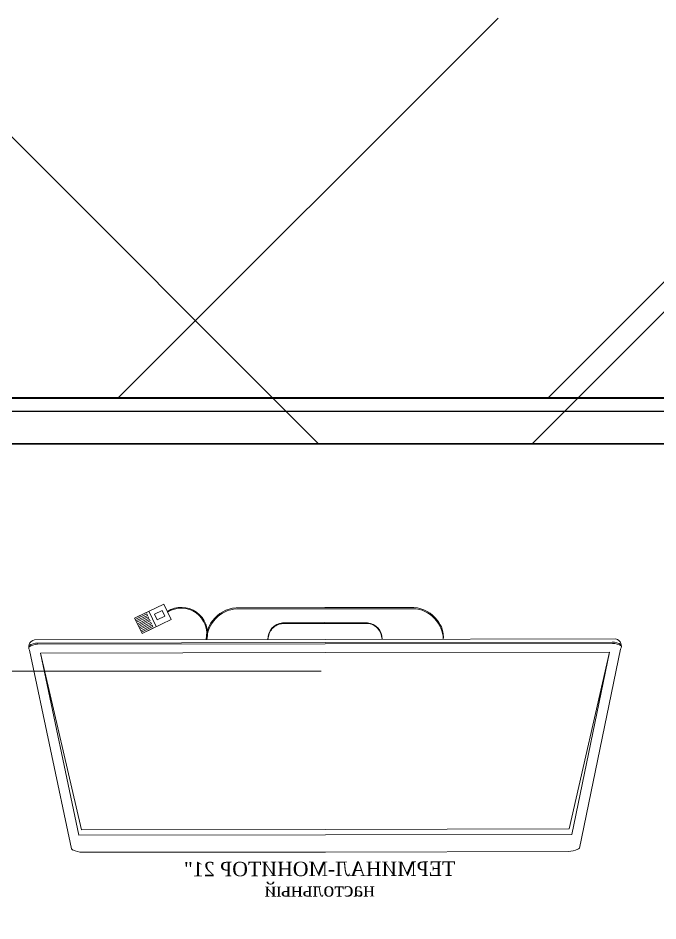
# Model space of a CAD drawing. Header units: millimetres. Extents: x -34838 to 729576, y -214038 to 121482.
# Drawn here: x 605307 to 605728, y -42399 to -41805 of the extents above; entities that cross this region are included whole.
import ezdxf
from ezdxf.enums import TextEntityAlignment as Align

# ---------------------------------------------------------------- set-up
doc = ezdxf.new("R2010")
doc.units = ezdxf.units.MM
doc.header["$MEASUREMENT"] = 0
doc.linetypes.add('Штрихпунктирная', pattern=[1340.555525, 705.555534, -352.777767, 0, -282.222223])
for name, color, linetype in [('_ ГП _СПОРУДИ.3Д', 7, 'Continuous'), ('OBORUD-Plosk', 1, 'Continuous'), ('OBORUD-Testi', 2, 'Continuous'), ('А _ ОСІ КООРДИНАЦІЙНІ.3D', 7, 'Continuous'), ('АБ _ 0 _ СТІНИ _ ЗОВНІШНІ .3D', 7, 'Continuous')]:
    doc.layers.add(name, color=color, linetype=linetype)
for name, color, linetype, lineweight in [('_ ГП _СПОРУДИ.3Д_Ном._пера__1', 7, 'Continuous', 13), ('А _ ОСІ КООРДИНАЦІЙНІ.3D_Ном._пера__105', 7, 'Continuous', 13), ('А _ ОСІ КООРДИНАЦІЙНІ.3D_Ном._пера__25', 7, 'Continuous', 0), ('АБ _ 0 _ СТІНИ _ ЗОВНІШНІ .3D_Ном._пера__27', 7, 'Continuous', 35), ('Облікове обладнання', 52, 'Continuous', 5)]:
    doc.layers.add(name, color=color, linetype=linetype, lineweight=lineweight)
doc.layers.add('_ ГП _СПОРУДИ.3Д_Ном._пера__253', color=7, linetype='Continuous', lineweight=13, true_color=0xdadada)
doc.styles.add('ROMANS', font='romans', dxfattribs={"height": 12})
doc.styles.add('Артишок размер', font='Times New Roman.ttf')
doc.styles.add('СГЕНЕРИР_СТИЛЬ_1', font='Arial.ttf')

# ---------------------------------------------------------------- blocks, each defined once
blk = doc.blocks.new('Перекрытие_2_4', base_point=(-3124.95, 12148.15))
at = {"layer": '_ ГП _СПОРУДИ.3Д_Ном._пера__253', "linetype": 'Continuous', "lineweight": 13, "true_color": 0xdadada}
h = blk.add_hatch(dxfattribs=at)
h.set_pattern_fill('Г___ТРОТУАРИ_М500_0004', color=254, style=0, pattern_type=2)
h.set_pattern_definition([(45, (-275, 12150), (-848.528, 848.528), []), (315, (-275, 12150), (848.528, 848.528), [])])
h.paths.add_polyline_path([(-3124.95, 12148.15), (-3124.95, 10007.92), (-2650.03, 9430), (-2650.03, 9150), (-75, 9150.01), (-75, 12150), (70931.98, 12150), (96193.28, 12150), (96202.75, 17087.6), (94983.02, 22021.57), (80175.59, 15996.42), (78929.98, 17527.94), (76339.21, 16080), (47497.42, 16080), (47497.42, 16180), (42497.42, 16180), (42497.42, 16080), (32905, 16080), (30405, 16080), (-1128.97, 16080.09), (-3124.92, 16080.1), (-3124.92, 12148.23)])
at = {"layer": '_ ГП _СПОРУДИ.3Д_Ном._пера__1', "color": 7, "linetype": 'Continuous', "lineweight": 13, "flags": 128}
blk.add_lwpolyline([(-3124.95, 12148.15), (-3124.95, 10007.92), (-2650.03, 9430), (-2650.03, 9150), (-75, 9150.01), (-75, 12150), (70931.98, 12150), (96193.28, 12150), (96202.75, 17087.6), (94983.02, 22021.57), (80175.59, 15996.42), (78929.98, 17527.94), (76339.21, 16080), (47497.42, 16080), (47497.42, 16180), (42497.42, 16180), (42497.42, 16080), (32905, 16080), (30405, 16080), (-1128.97, 16080.09), (-3124.92, 16080.1), (-3124.92, 12148.23)], close=True, dxfattribs=at)
blk = doc.blocks.new('Стена_38_4', base_point=(96269.96, 12160))
at = {"layer": 'АБ _ 0 _ СТІНИ _ ЗОВНІШНІ .3D', "linetype": 'Continuous', "lineweight": 0, "true_color": 0x000000}
h = blk.add_hatch(dxfattribs=at)
h.set_pattern_fill('М___ЦЕГЛА_ОБЛИЧКУВАЛЬНА__3E', color=18, style=0, pattern_type=2)
h.set_pattern_definition([(45, (0, 0), (-707.107, 707.107), []), (45, (-141.4, 141.4), (-707.107, 707.107), [])])
h.paths.add_polyline_path([(78160, 12180), (80183.7, 12180), (80183.7, 12430), (78160, 12430)])
at = {"layer": 'АБ _ 0 _ СТІНИ _ ЗОВНІШНІ .3D_Ном._пера__27', "color": 7, "linetype": 'Continuous', "lineweight": 35}
blk.add_line((78180, 12180), (80183.7, 12180), dxfattribs=at)
blk = doc.blocks.new('Стандартный Маркер Сетки_2')
at = {"layer": 'А _ ОСІ КООРДИНАЦІЙНІ.3D_Ном._пера__105', "color": 7, "linetype": 'Штрихпунктирная', "lineweight": 13}
blk.add_line((500, 0), (99754.182117, 0), dxfattribs=at)
at = {"layer": 'А _ ОСІ КООРДИНАЦІЙНІ.3D_Ном._пера__25', "color": 7, "lineweight": 0, "style": 'СГЕНЕРИР_СТИЛЬ_1'}
blk.add_attdef('AC_MarkerText_1', text='', height=700, dxfattribs=at).set_placement((-1000, 40.005), align=Align.MIDDLE_CENTER)
blk = doc.blocks.new('Артишок терминал-монитор 21 настольный')
for p, q in [((-58.5, -0.02), (0, 0)), ((58.5, -0.02), (0, 0)), ((106.08, 2.53), (101.2, -7.62)), ((125.26, -6.68), (106.08, 2.53)), ((-58.08, -0.8), (0, -0.8)), ((58.08, -0.8), (0, -0.8)), ((107.18, -1.64), (105.36, -5.43)), ((105.36, -5.43), (110.41, -7.85)), ((112.23, -4.07), (107.18, -1.64)), ((110.41, -7.85), (112.23, -4.07)), ((110.99, -12.33), (115.87, -2.17)), ((115.9, -6.73), (116.35, -5.81)), ((123.93, -9.45), (116.35, -5.81)), ((116.79, -4.89), (117.23, -3.96)), ((124.37, -8.53), (116.79, -4.89)), ((124.81, -7.61), (117.23, -3.96)), ((125.26, -6.68), (117.68, -3.04)), ((0, -9.81), (-27.88, -10.07)), ((0, -10.46), (-27.68, -10.46)), ((0, -9.81), (27.88, -10.07)), ((0, -10.46), (27.68, -10.46)), ((101.2, -7.62), (120.38, -16.84)), ((113.24, -12.27), (113.69, -11.35)), ((121.27, -14.99), (113.69, -11.35)), ((114.13, -10.42), (114.57, -9.5)), ((121.71, -14.07), (114.13, -10.42)), ((122.15, -13.14), (114.57, -9.5)), ((115.02, -8.58), (115.46, -7.66)), ((122.6, -12.22), (115.02, -8.58)), ((123.04, -11.3), (115.46, -7.66)), ((123.48, -10.38), (115.9, -6.73)), ((125.26, -6.68), (120.38, -16.84)), ((120.38, -16.84), (112.8, -13.19)), ((120.82, -15.91), (113.24, -12.27)), ((0, -20.92), (-191.19, -20.92)), ((0, -23.02), (-188.95, -23.02)), ((0, -20.92), (191.19, -20.92)), ((0, -23.02), (188.95, -23.02)), ((-194.53, -27.77), (-167.14, -158.57)), ((0, -23.82), (-189.27, -23.82)), ((0, -29.6), (-187.14, -29.6)), ((-187.14, -29.6), (-162.24, -149.6)), ((-160.54, -145.98), (-187.14, -29.6)), ((0, -23.82), (189.27, -23.82)), ((0, -29.6), (187.14, -29.6)), ((160.54, -145.98), (187.14, -29.6)), ((187.14, -29.6), (162.24, -149.6)), ((194.53, -27.77), (167.14, -158.57)), ((-160.54, -145.98), (0, -145.98)), ((160.54, -145.98), (0, -145.98)), ((-162.24, -149.6), (0, -149.6)), ((162.24, -149.6), (0, -149.6)), ((-160.01, -160.81), (0, -161)), ((160.01, -160.81), (0, -161))]:
    blk.add_line(p, q)
for centre, radius, start, end in [((94.42, -16.8), 17.13, 57.16178, 193.90835), ((-56.8, -21.32), 21.37, 94.57047, 143.65975), ((-57.48, -20.4), 19.61, 91.77, 138.18735), ((57.48, -20.4), 19.61, 41.81265, 88.23), ((56.8, -21.32), 21.37, 36.34025, 85.42953), ((94.54, -16.9), 16.72, 57.53758, 193.90347), ((-61.33, -19.27), 16.53, 140.08736, 185.73491), ((-57.51, -21.42), 20.28, 135.97382, 178.57388), ((-27.11, -20.46), 10.42, 94.25798, 182.50172), ((-27.37, -20.26), 9.8, 91.77, 138.18735), ((27.37, -20.26), 9.8, 41.81265, 88.23), ((27.11, -20.46), 10.42, 357.49828, 85.74202), ((57.51, -21.42), 20.28, 1.42612, 44.02618), ((61.33, -19.27), 16.53, 354.26509, 39.91264), ((-25.47, -21.52), 12.07, 139.71765, 177.12391), ((25.47, -21.52), 12.07, 2.87609, 40.28235), ((-188.8, -34.79), 11.77, 90.71517, 121.39221), ((-190.52, -25.3), 4.44, 98.74499, 160.95594), ((188.8, -34.79), 11.77, 58.60779, 89.28483), ((190.52, -25.3), 4.44, 19.04406, 81.25501), ((-189, -34.49), 10.67, 91.45542, 124.22346), ((-189.69, -25.59), 5.31, 160.95594, 204.27354), ((189, -34.49), 10.67, 55.77654, 88.54458), ((189.69, -25.59), 5.31, 335.72646, 19.04406), ((-164.87, -156.46), 3.1, 222.9991, 246.19721), ((-158.74, -142.54), 18.31, 246.19721, 265.99317), ((158.74, -142.54), 18.31, 274.00683, 293.80279), ((164.87, -156.46), 3.1, 293.80279, 317.0009)]:
    blk.add_arc(centre, radius, start, end)
at = {"style": 'Артишок размер'}
for s, p in [('ТЕРМИНАЛ-МОНИТОР 21"', (-85.53, -176.73)), ('настольный', (-32.53, -190.23))]:
    blk.add_text(s, height=9.5, dxfattribs=at).set_placement(p)
blk = doc.blocks.new('T16A')
at = {"layer": 'OBORUD-Plosk'}
for p, q in [((160, 0), (0, 0)), ((160, -2.5), (0, -2.5))]:
    blk.add_line(p, q, dxfattribs=at)
at = {"layer": 'OBORUD-Testi', "style": 'ROMANS'}
for tag, p, flags in [('MOD', (0, 33.5), 9), ('AREA', (0, 14.071), 1)]:
    blk.add_attdef(tag, p, '', height=12, dxfattribs=dict(at, flags=flags))
blk.add_attdef('POS', text='', height=12, dxfattribs=at).set_placement((16, -85), align=Align.MIDDLE)

msp = doc.modelspace()

# ---------------------------------------------------------------- block references
at = {"layer": '_ ГП _СПОРУДИ.3Д', "color": 7, "linetype": 'Continuous', "lineweight": 13}
msp.add_blockref('Перекрытие_2_4', (523055.01, -42086.36), dxfattribs=at)
at = {"layer": 'OBORUD-Plosk', "color": 5, "xscale": 10, "yscale": 8.570999999999913, "zscale": 10}
msp.add_blockref('T16A', (604372.5, -42063.53), dxfattribs=at)
at = {"layer": 'А _ ОСІ КООРДИНАЦІЙНІ.3D', "color": 7, "linetype": 'Continuous', "lineweight": 60, "zscale": 1000}
msp.add_blockref('Стандартный Маркер Сетки_2', (521179.96, -42234.5), dxfattribs=at)
at = {"layer": 'АБ _ 0 _ СТІНИ _ ЗОВНІШНІ .3D', "color": 7, "lineweight": 20}
msp.add_blockref('Стена_38_4', (622449.92, -42074.5), dxfattribs=at)
at = {"layer": 'Облікове обладнання', "xscale": -1, "rotation": 0.09383864371340422}
msp.add_blockref('Артишок терминал-монитор 21 настольный', (605508.71, -42192.65), dxfattribs=at)

doc.saveas('drawing.dxf')
